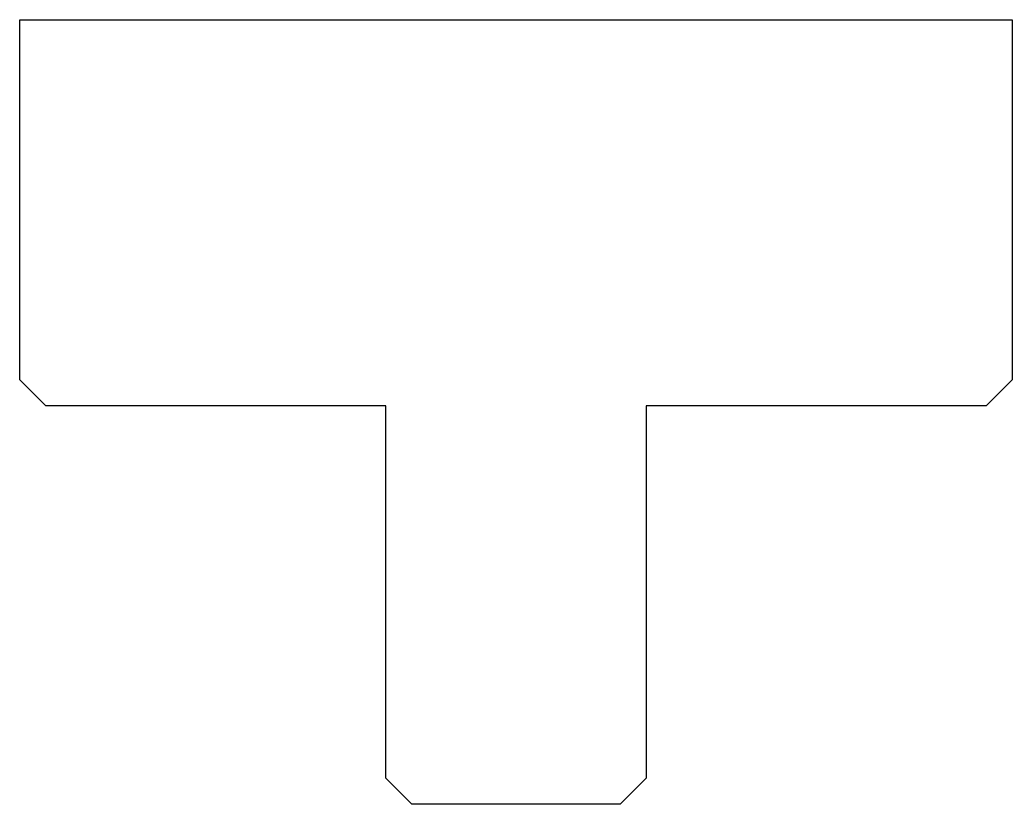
# Model space of a CAD drawing. Header units: millimetres. Extents: x -190 to 0, y -150 to 0.
import ezdxf

# ---------------------------------------------------------------- set-up
doc = ezdxf.new("R2010")
doc.units = ezdxf.units.MM
doc.layers.get('0').update_dxf_attribs({"linetype": 'CONTINUOUS'})

msp = doc.modelspace()

# ---------------------------------------------------------------- linework, layer by layer
msp.add_lwpolyline([(-70.15, -145.34), (-75.15, -150.34), (-115.04, -150.34), (-120.04, -145.34), (-120.04, -74), (-185.18, -74), (-190.18, -69), (-190.18, 0), (0, 0), (0, -69), (-5, -74), (-70.15, -74)], close=True)

doc.saveas('drawing.dxf')
